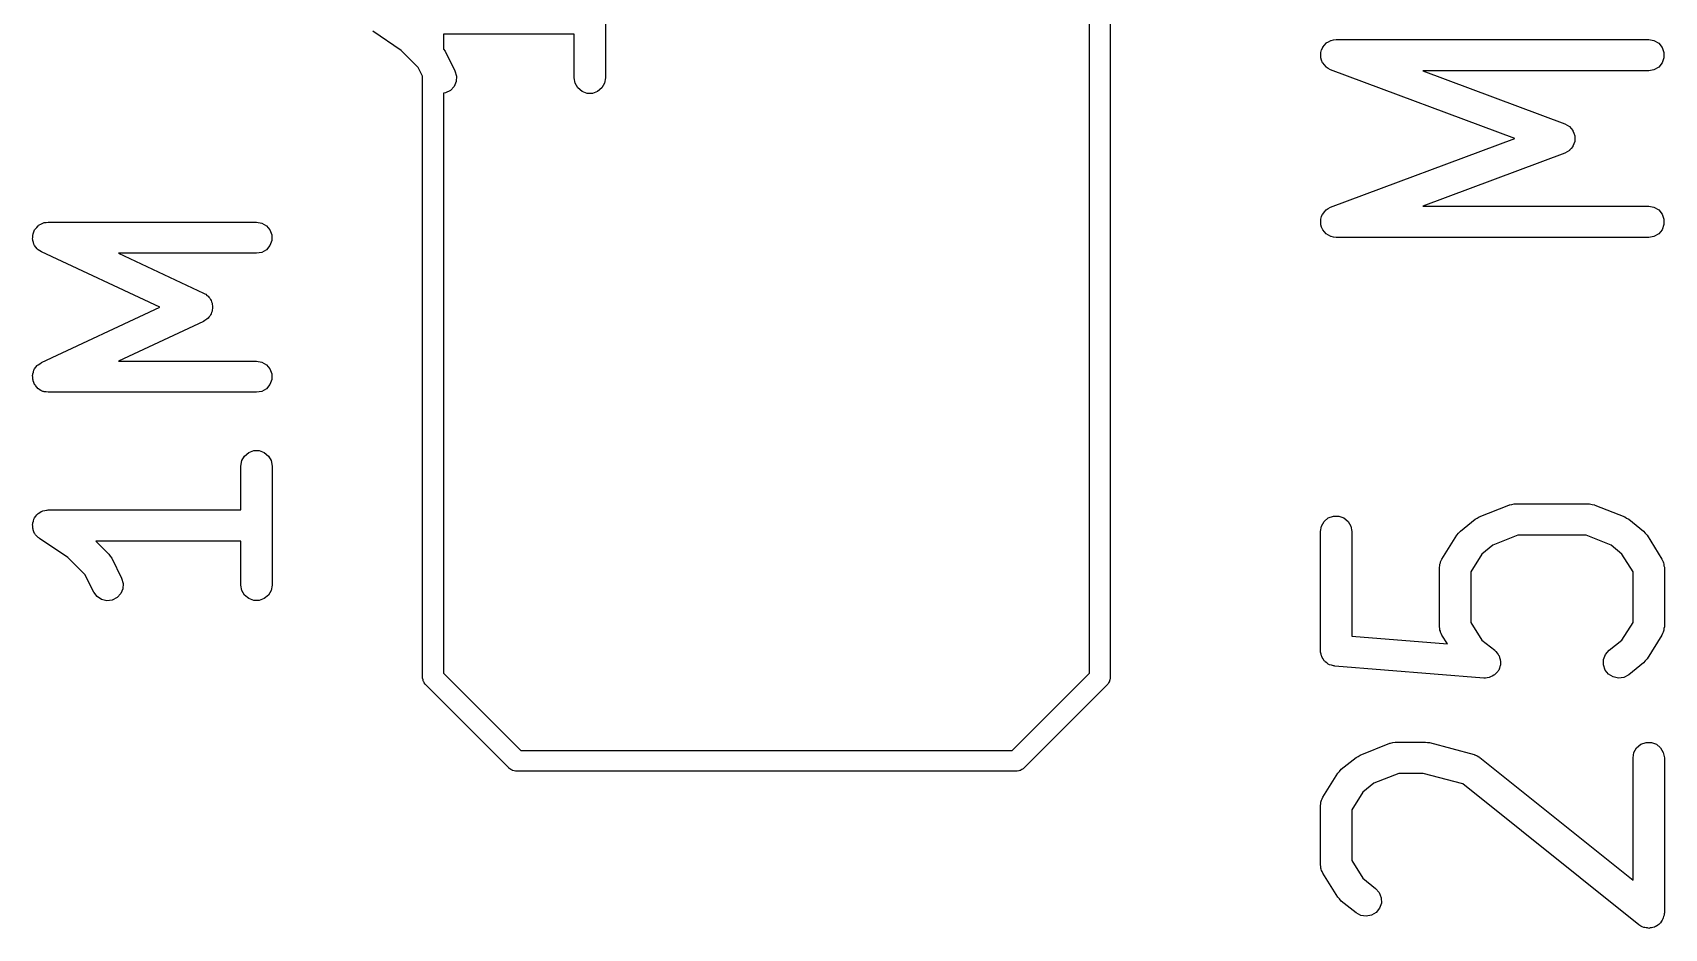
# Model space of a CAD drawing. Extents: x 128.4 to 190.5, y -130.4 to -95.9.
# Drawn here: x 182.68 to 190.51, y -122.1 to -117.81 of the extents above; entities that cross this region are included whole.
import ezdxf

# ---------------------------------------------------------------- set-up
doc = ezdxf.new("R2010")
doc.units = 0
doc.header["$MEASUREMENT"] = 0
doc.layers.add('BLACK', color=7, linetype='CONTINUOUS')

msp = doc.modelspace()

# ---------------------------------------------------------------- linework, layer by layer
at = {"layer": 'Black'}
for p, q in [((187.75, -120.879), (187.75, -116.721)), ((187.85, -116.7), (187.85, -120.9)), ((185.427, -117.452), (185.427, -118.024)), ((184.447, -117.892), (184.311, -117.8)), ((185.277, -117.813), (184.65, -117.813)), ((184.65, -117.813), (184.65, -117.885)), ((185.277, -118.024), (185.277, -117.813)), ((188.87, -117.876), (188.878, -117.867)), ((188.878, -117.867), (188.886, -117.857)), ((188.886, -117.857), (188.887, -117.857)), ((188.887, -117.856), (188.898, -117.85)), ((188.887, -117.857), (188.887, -117.856)), ((188.898, -117.85), (188.909, -117.844)), ((188.909, -117.844), (188.909, -117.844)), ((188.909, -117.844), (188.91, -117.844)), ((188.91, -117.844), (188.922, -117.841)), ((188.922, -117.841), (188.935, -117.839)), ((188.935, -117.839), (190.435, -117.839)), ((190.435, -117.839), (190.46, -117.844)), ((190.46, -117.844), (190.483, -117.857)), ((190.483, -117.857), (190.5, -117.877)), ((184.529, -117.973), (184.447, -117.892)), ((184.65, -117.885), (184.65, -117.885)), ((184.65, -117.885), (184.658, -117.895)), ((184.658, -117.895), (184.705, -117.99)), ((188.861, -117.901), (188.865, -117.889)), ((188.861, -117.914), (188.861, -117.901)), ((188.861, -117.901), (188.861, -117.901)), ((188.861, -117.901), (188.861, -117.901)), ((188.861, -117.927), (188.861, -117.914)), ((188.865, -117.939), (188.861, -117.927)), ((188.861, -117.927), (188.861, -117.927)), ((188.861, -117.927), (188.861, -117.927)), ((188.865, -117.889), (188.87, -117.877)), ((188.869, -117.951), (188.865, -117.939)), ((188.87, -117.877), (188.87, -117.876)), ((188.87, -117.877), (188.87, -117.877)), ((190.5, -117.877), (190.508, -117.901)), ((190.508, -117.927), (190.5, -117.952)), ((190.508, -117.901), (190.508, -117.927)), ((184.55, -118.015), (184.529, -117.973)), ((184.55, -120.9), (184.55, -118.015)), ((184.705, -117.99), (184.713, -118.015)), ((184.713, -118.015), (184.711, -118.041)), ((185.282, -118.049), (185.277, -118.024)), ((185.427, -118.024), (185.423, -118.049)), ((188.87, -117.951), (188.869, -117.951)), ((188.87, -117.952), (188.87, -117.951)), ((188.878, -117.961), (188.87, -117.952)), ((188.886, -117.971), (188.878, -117.961)), ((188.886, -117.972), (188.886, -117.971)), ((188.886, -117.971), (188.886, -117.971)), ((188.897, -117.978), (188.886, -117.972)), ((188.908, -117.985), (188.897, -117.978)), ((189.792, -118.314), (188.908, -117.985)), ((190.435, -117.989), (189.35, -117.989)), ((189.35, -117.989), (190.032, -118.244)), ((190.46, -117.985), (190.435, -117.989)), ((190.483, -117.972), (190.46, -117.985)), ((190.5, -117.952), (190.483, -117.972)), ((184.659, -118.096), (184.65, -118.097)), ((184.65, -118.097), (184.65, -120.879)), ((184.683, -118.084), (184.659, -118.096)), ((184.701, -118.065), (184.683, -118.084)), ((184.711, -118.041), (184.701, -118.065)), ((185.295, -118.072), (185.282, -118.049)), ((185.315, -118.089), (185.295, -118.072)), ((185.339, -118.098), (185.315, -118.089)), ((185.365, -118.098), (185.339, -118.098)), ((185.39, -118.089), (185.365, -118.098)), ((185.41, -118.072), (185.39, -118.089)), ((185.423, -118.049), (185.41, -118.072)), ((190.032, -118.244), (190.043, -118.25)), ((190.043, -118.25), (190.054, -118.256)), ((190.054, -118.256), (190.054, -118.257)), ((190.054, -118.257), (190.055, -118.257)), ((190.055, -118.257), (190.063, -118.267)), ((188.908, -118.644), (189.792, -118.314)), ((190.063, -118.267), (190.071, -118.276)), ((190.071, -118.276), (190.071, -118.277)), ((190.071, -118.277), (190.071, -118.277)), ((190.071, -118.277), (190.075, -118.289)), ((190.075, -118.34), (190.071, -118.351)), ((190.075, -118.289), (190.08, -118.301)), ((190.08, -118.328), (190.075, -118.34)), ((190.08, -118.301), (190.08, -118.301)), ((190.08, -118.301), (190.08, -118.302)), ((190.08, -118.302), (190.08, -118.314)), ((190.08, -118.314), (190.08, -118.327)), ((190.08, -118.327), (190.08, -118.327)), ((190.08, -118.327), (190.08, -118.328)), ((190.032, -118.385), (189.35, -118.639)), ((190.043, -118.378), (190.032, -118.385)), ((190.054, -118.372), (190.043, -118.378)), ((190.055, -118.371), (190.054, -118.372)), ((190.054, -118.372), (190.054, -118.372)), ((190.063, -118.362), (190.055, -118.371)), ((190.071, -118.352), (190.063, -118.362)), ((190.071, -118.351), (190.071, -118.352)), ((190.071, -118.352), (190.071, -118.352)), ((188.886, -118.657), (188.897, -118.65)), ((188.897, -118.65), (188.908, -118.644)), ((189.35, -118.639), (190.435, -118.639)), ((190.435, -118.639), (190.46, -118.644)), ((190.46, -118.644), (190.483, -118.657)), ((182.698, -118.741), (182.704, -118.733)), ((182.704, -118.733), (182.707, -118.731)), ((182.707, -118.731), (182.709, -118.729)), ((182.709, -118.729), (182.718, -118.725)), ((182.718, -118.725), (182.727, -118.72)), ((182.727, -118.72), (182.73, -118.719)), ((182.73, -118.719), (182.733, -118.718)), ((182.733, -118.718), (182.743, -118.717)), ((182.743, -118.717), (182.752, -118.715)), ((182.752, -118.715), (183.752, -118.715)), ((183.752, -118.715), (183.778, -118.72)), ((183.778, -118.72), (183.801, -118.733)), ((183.801, -118.733), (183.817, -118.753)), ((188.861, -118.701), (188.865, -118.689)), ((188.861, -118.702), (188.861, -118.701)), ((188.861, -118.715), (188.861, -118.702)), ((188.861, -118.702), (188.861, -118.702)), ((188.861, -118.727), (188.861, -118.715)), ((188.861, -118.728), (188.861, -118.727)), ((188.865, -118.74), (188.861, -118.728)), ((188.861, -118.728), (188.861, -118.728)), ((188.865, -118.689), (188.869, -118.677)), ((188.869, -118.677), (188.87, -118.677)), ((188.87, -118.677), (188.878, -118.667)), ((188.87, -118.677), (188.87, -118.677)), ((188.878, -118.667), (188.886, -118.657)), ((188.886, -118.657), (188.886, -118.657)), ((188.886, -118.657), (188.886, -118.657)), ((190.483, -118.657), (190.5, -118.677)), ((190.5, -118.677), (190.508, -118.701)), ((190.508, -118.727), (190.5, -118.752)), ((190.508, -118.701), (190.508, -118.727)), ((182.678, -118.797), (182.679, -118.787)), ((182.679, -118.8), (182.678, -118.797)), ((182.679, -118.777), (182.68, -118.774)), ((182.679, -118.787), (182.679, -118.777)), ((182.679, -118.803), (182.679, -118.8)), ((182.682, -118.813), (182.679, -118.803)), ((182.68, -118.771), (182.684, -118.762)), ((182.68, -118.774), (182.68, -118.771)), ((182.684, -118.762), (182.687, -118.753)), ((182.687, -118.753), (182.69, -118.75)), ((182.69, -118.75), (182.691, -118.747)), ((182.691, -118.747), (182.698, -118.741)), ((183.817, -118.753), (183.826, -118.777)), ((183.826, -118.803), (183.817, -118.828)), ((183.826, -118.777), (183.826, -118.803)), ((188.87, -118.752), (188.865, -118.74)), ((188.878, -118.762), (188.87, -118.752)), ((188.87, -118.752), (188.87, -118.752)), ((188.87, -118.752), (188.87, -118.752)), ((188.886, -118.772), (188.878, -118.762)), ((188.887, -118.772), (188.886, -118.772)), ((188.898, -118.778), (188.887, -118.772)), ((188.887, -118.772), (188.887, -118.772)), ((188.909, -118.785), (188.898, -118.778)), ((188.91, -118.785), (188.909, -118.785)), ((188.909, -118.785), (188.909, -118.785)), ((188.922, -118.787), (188.91, -118.785)), ((188.935, -118.789), (188.922, -118.787)), ((190.435, -118.789), (188.935, -118.789)), ((190.46, -118.785), (190.435, -118.789)), ((190.483, -118.772), (190.46, -118.785)), ((190.5, -118.752), (190.483, -118.772)), ((182.684, -118.822), (182.682, -118.813)), ((182.686, -118.825), (182.684, -118.822)), ((182.687, -118.828), (182.686, -118.825)), ((182.694, -118.835), (182.687, -118.828)), ((182.699, -118.843), (182.694, -118.835)), ((182.702, -118.845), (182.699, -118.843)), ((182.704, -118.848), (182.702, -118.845)), ((182.713, -118.853), (182.704, -118.848)), ((182.721, -118.858), (182.713, -118.853)), ((183.289, -119.124), (182.721, -118.858)), ((183.752, -118.865), (183.09, -118.865)), ((183.09, -118.865), (183.498, -119.056)), ((183.778, -118.861), (183.752, -118.865)), ((183.801, -118.848), (183.778, -118.861)), ((183.817, -118.828), (183.801, -118.848)), ((182.721, -119.389), (183.289, -119.124)), ((183.498, -119.056), (183.504, -119.06)), ((183.504, -119.06), (183.51, -119.062)), ((183.51, -119.062), (183.514, -119.067)), ((183.514, -119.067), (183.52, -119.071)), ((183.52, -119.071), (183.523, -119.076)), ((183.523, -119.076), (183.528, -119.081)), ((183.528, -119.081), (183.531, -119.087)), ((183.531, -119.087), (183.535, -119.092)), ((183.535, -119.092), (183.536, -119.098)), ((183.536, -119.098), (183.539, -119.104)), ((183.539, -119.104), (183.54, -119.111)), ((183.54, -119.111), (183.541, -119.117)), ((183.541, -119.117), (183.541, -119.124)), ((183.541, -119.124), (183.541, -119.13)), ((183.498, -119.192), (183.09, -119.382)), ((183.504, -119.188), (183.498, -119.192)), ((183.51, -119.185), (183.504, -119.188)), ((183.514, -119.181), (183.51, -119.185)), ((183.52, -119.177), (183.514, -119.181)), ((183.523, -119.171), (183.52, -119.177)), ((183.528, -119.167), (183.523, -119.171)), ((183.531, -119.161), (183.528, -119.167)), ((183.535, -119.155), (183.531, -119.161)), ((183.536, -119.149), (183.535, -119.155)), ((183.539, -119.143), (183.536, -119.149)), ((183.54, -119.137), (183.539, -119.143)), ((183.541, -119.13), (183.54, -119.137)), ((182.679, -119.444), (182.682, -119.435)), ((182.682, -119.435), (182.684, -119.425)), ((182.684, -119.425), (182.686, -119.423)), ((182.686, -119.423), (182.687, -119.42)), ((182.687, -119.42), (182.694, -119.412)), ((182.694, -119.412), (182.699, -119.404)), ((182.699, -119.404), (182.702, -119.402)), ((182.702, -119.402), (182.704, -119.4)), ((182.704, -119.4), (182.713, -119.395)), ((182.713, -119.395), (182.721, -119.389)), ((183.09, -119.382), (183.752, -119.382)), ((183.752, -119.382), (183.778, -119.387)), ((183.778, -119.387), (183.801, -119.4)), ((183.801, -119.4), (183.817, -119.42)), ((183.817, -119.42), (183.826, -119.444)), ((182.678, -119.451), (182.679, -119.447)), ((182.679, -119.46), (182.678, -119.451)), ((182.679, -119.447), (182.679, -119.444)), ((182.679, -119.47), (182.679, -119.46)), ((182.68, -119.473), (182.679, -119.47)), ((182.68, -119.477), (182.68, -119.473)), ((182.684, -119.485), (182.68, -119.477)), ((182.687, -119.495), (182.684, -119.485)), ((182.69, -119.497), (182.687, -119.495)), ((182.691, -119.5), (182.69, -119.497)), ((182.698, -119.507), (182.691, -119.5)), ((182.704, -119.515), (182.698, -119.507)), ((182.707, -119.516), (182.704, -119.515)), ((182.709, -119.519), (182.707, -119.516)), ((183.801, -119.515), (183.778, -119.528)), ((183.817, -119.495), (183.801, -119.515)), ((183.826, -119.47), (183.817, -119.495)), ((183.826, -119.444), (183.826, -119.47)), ((182.718, -119.523), (182.709, -119.519)), ((182.727, -119.528), (182.718, -119.523)), ((182.73, -119.528), (182.727, -119.528)), ((182.733, -119.53), (182.73, -119.528)), ((182.743, -119.53), (182.733, -119.53)), ((182.752, -119.532), (182.743, -119.53)), ((183.752, -119.532), (182.752, -119.532)), ((183.778, -119.528), (183.752, -119.532)), ((183.695, -119.838), (183.715, -119.821)), ((183.715, -119.821), (183.739, -119.812)), ((183.739, -119.812), (183.765, -119.812)), ((183.765, -119.812), (183.79, -119.821)), ((183.79, -119.821), (183.81, -119.838)), ((183.677, -119.886), (183.682, -119.86)), ((183.677, -120.096), (183.677, -119.886)), ((183.682, -119.86), (183.695, -119.838)), ((183.81, -119.838), (183.823, -119.86)), ((183.823, -119.86), (183.827, -119.886)), ((183.827, -119.886), (183.827, -120.457)), ((182.682, -120.15), (182.684, -120.141)), ((182.684, -120.141), (182.686, -120.138)), ((182.686, -120.138), (182.687, -120.134)), ((182.687, -120.134), (182.693, -120.127)), ((182.693, -120.127), (182.698, -120.12)), ((182.698, -120.12), (182.701, -120.117)), ((182.701, -120.117), (182.704, -120.114)), ((182.704, -120.114), (182.712, -120.109)), ((182.712, -120.109), (182.719, -120.104)), ((182.719, -120.104), (182.723, -120.103)), ((182.723, -120.103), (182.727, -120.101)), ((182.727, -120.101), (182.736, -120.099)), ((182.736, -120.099), (182.744, -120.097)), ((182.744, -120.097), (182.748, -120.097)), ((182.748, -120.097), (182.752, -120.096)), ((182.752, -120.096), (183.677, -120.096)), ((188.877, -120.152), (188.897, -120.135)), ((188.897, -120.135), (188.922, -120.126)), ((188.922, -120.126), (188.948, -120.126)), ((188.948, -120.126), (188.972, -120.135)), ((188.972, -120.135), (188.992, -120.152)), ((189.531, -120.199), (189.602, -120.141)), ((189.602, -120.141), (189.612, -120.136)), ((189.612, -120.136), (189.621, -120.13)), ((189.621, -120.13), (189.764, -120.073)), ((189.764, -120.073), (189.765, -120.073)), ((189.765, -120.073), (189.766, -120.072)), ((189.766, -120.072), (189.778, -120.07)), ((189.778, -120.07), (189.789, -120.068)), ((189.789, -120.068), (189.791, -120.068)), ((189.791, -120.068), (189.792, -120.068)), ((189.792, -120.068), (190.149, -120.068)), ((190.149, -120.068), (190.15, -120.068)), ((190.15, -120.068), (190.151, -120.068)), ((190.151, -120.068), (190.163, -120.07)), ((190.163, -120.07), (190.175, -120.072)), ((190.175, -120.072), (190.176, -120.073)), ((190.176, -120.073), (190.177, -120.073)), ((190.177, -120.073), (190.32, -120.13)), ((190.32, -120.13), (190.329, -120.136)), ((190.329, -120.136), (190.339, -120.141)), ((190.339, -120.141), (190.41, -120.199)), ((182.678, -120.167), (182.679, -120.163)), ((182.679, -120.175), (182.678, -120.167)), ((182.679, -120.158), (182.682, -120.15)), ((182.679, -120.163), (182.679, -120.158)), ((182.679, -120.184), (182.679, -120.175)), ((182.68, -120.188), (182.679, -120.184)), ((182.68, -120.192), (182.68, -120.188)), ((182.684, -120.201), (182.68, -120.192)), ((182.687, -120.209), (182.684, -120.201)), ((182.69, -120.212), (182.687, -120.209)), ((182.692, -120.216), (182.69, -120.212)), ((182.698, -120.222), (182.692, -120.216)), ((188.86, -120.2), (188.864, -120.174)), ((188.86, -120.771), (188.86, -120.2)), ((188.864, -120.174), (188.877, -120.152)), ((188.992, -120.152), (189.005, -120.174)), ((189.005, -120.174), (189.01, -120.2)), ((189.01, -120.2), (189.01, -120.702)), ((189.442, -120.332), (189.514, -120.217)), ((189.514, -120.217), (189.522, -120.208)), ((189.522, -120.208), (189.531, -120.199)), ((189.806, -120.218), (189.687, -120.266)), ((190.134, -120.218), (189.806, -120.218)), ((190.254, -120.266), (190.134, -120.218)), ((190.41, -120.199), (190.418, -120.208)), ((190.418, -120.208), (190.427, -120.217)), ((190.427, -120.217), (190.498, -120.332)), ((182.704, -120.229), (182.698, -120.222)), ((182.708, -120.231), (182.704, -120.229)), ((182.711, -120.234), (182.708, -120.231)), ((182.847, -120.325), (182.711, -120.234)), ((183.677, -120.246), (182.981, -120.246)), ((182.981, -120.246), (183.044, -120.309)), ((183.677, -120.457), (183.677, -120.246)), ((189.687, -120.266), (189.634, -120.308)), ((190.306, -120.308), (190.254, -120.266)), ((182.929, -120.406), (182.847, -120.325)), ((183.044, -120.309), (183.05, -120.319)), ((183.05, -120.319), (183.058, -120.328)), ((183.058, -120.328), (183.105, -120.424)), ((189.431, -120.371), (189.432, -120.364)), ((189.431, -120.657), (189.431, -120.371)), ((189.432, -120.364), (189.433, -120.356)), ((189.433, -120.356), (189.435, -120.351)), ((189.435, -120.351), (189.436, -120.346)), ((189.436, -120.346), (189.439, -120.339)), ((189.439, -120.339), (189.442, -120.332)), ((189.634, -120.308), (189.581, -120.393)), ((190.36, -120.393), (190.306, -120.308)), ((190.498, -120.332), (190.501, -120.339)), ((190.501, -120.339), (190.505, -120.346)), ((190.505, -120.346), (190.506, -120.351)), ((190.506, -120.351), (190.508, -120.356)), ((190.508, -120.356), (190.508, -120.364)), ((190.508, -120.364), (190.51, -120.371)), ((190.51, -120.371), (190.51, -120.657)), ((182.971, -120.491), (182.929, -120.406)), ((183.105, -120.424), (183.113, -120.449)), ((183.113, -120.449), (183.111, -120.475)), ((189.581, -120.393), (189.581, -120.636)), ((190.36, -120.636), (190.36, -120.393)), ((182.987, -120.512), (182.971, -120.491)), ((183.008, -120.526), (182.987, -120.512)), ((183.034, -120.532), (183.008, -120.526)), ((183.059, -120.529), (183.034, -120.532)), ((183.083, -120.517), (183.059, -120.529)), ((183.101, -120.498), (183.083, -120.517)), ((183.111, -120.475), (183.101, -120.498)), ((183.682, -120.483), (183.677, -120.457)), ((183.695, -120.505), (183.682, -120.483)), ((183.715, -120.522), (183.695, -120.505)), ((183.739, -120.531), (183.715, -120.522)), ((183.765, -120.531), (183.739, -120.531)), ((183.79, -120.522), (183.765, -120.531)), ((183.81, -120.505), (183.79, -120.522)), ((183.823, -120.483), (183.81, -120.505)), ((183.827, -120.457), (183.823, -120.483)), ((189.432, -120.665), (189.431, -120.657)), ((189.433, -120.673), (189.432, -120.665)), ((189.435, -120.678), (189.433, -120.673)), ((189.436, -120.683), (189.435, -120.678)), ((189.439, -120.69), (189.436, -120.683)), ((189.442, -120.697), (189.439, -120.69)), ((189.581, -120.636), (189.634, -120.721)), ((190.306, -120.721), (190.36, -120.636)), ((190.501, -120.69), (190.498, -120.697)), ((190.505, -120.683), (190.501, -120.69)), ((190.506, -120.678), (190.505, -120.683)), ((190.508, -120.673), (190.506, -120.678)), ((190.51, -120.657), (190.508, -120.665)), ((190.508, -120.665), (190.508, -120.673)), ((189.01, -120.702), (189.469, -120.739)), ((189.469, -120.739), (189.442, -120.697)), ((189.634, -120.721), (189.696, -120.77)), ((190.245, -120.77), (190.306, -120.721)), ((190.498, -120.697), (190.427, -120.811)), ((188.86, -120.775), (188.86, -120.771)), ((188.86, -120.779), (188.86, -120.775)), ((188.862, -120.788), (188.86, -120.779)), ((188.864, -120.797), (188.862, -120.788)), ((188.866, -120.8), (188.864, -120.797)), ((188.867, -120.804), (188.866, -120.8)), ((188.872, -120.811), (188.867, -120.804)), ((188.877, -120.82), (188.872, -120.811)), ((188.88, -120.822), (188.877, -120.82)), ((188.882, -120.825), (188.88, -120.822)), ((188.89, -120.83), (188.882, -120.825)), ((188.897, -120.836), (188.89, -120.83)), ((188.9, -120.838), (188.897, -120.836)), ((188.903, -120.84), (188.9, -120.838)), ((188.913, -120.842), (188.903, -120.84)), ((188.922, -120.845), (188.913, -120.842)), ((188.925, -120.845), (188.922, -120.845)), ((188.929, -120.846), (188.925, -120.845)), ((189.643, -120.903), (188.929, -120.846)), ((189.696, -120.77), (189.698, -120.773)), ((189.698, -120.773), (189.701, -120.775)), ((189.701, -120.775), (189.707, -120.783)), ((189.707, -120.783), (189.713, -120.79)), ((189.713, -120.79), (189.714, -120.793)), ((189.714, -120.793), (189.717, -120.796)), ((189.717, -120.796), (189.719, -120.805)), ((189.721, -120.847), (189.718, -120.856)), ((189.719, -120.805), (189.722, -120.814)), ((189.722, -120.844), (189.721, -120.847)), ((189.722, -120.814), (189.722, -120.818)), ((189.722, -120.818), (189.724, -120.821)), ((189.723, -120.84), (189.722, -120.844)), ((189.724, -120.821), (189.723, -120.831)), ((189.723, -120.831), (189.723, -120.84)), ((190.218, -120.814), (190.228, -120.79)), ((190.218, -120.84), (190.218, -120.814)), ((190.226, -120.865), (190.218, -120.84)), ((190.228, -120.79), (190.245, -120.77)), ((190.41, -120.83), (190.339, -120.887)), ((190.418, -120.821), (190.41, -120.83)), ((190.427, -120.811), (190.418, -120.821)), ((184.55, -120.902), (184.55, -120.9)), ((184.55, -120.904), (184.55, -120.902)), ((184.552, -120.911), (184.55, -120.904)), ((184.553, -120.917), (184.552, -120.911)), ((184.554, -120.919), (184.553, -120.917)), ((184.555, -120.921), (184.554, -120.919)), ((184.558, -120.926), (184.555, -120.921)), ((184.562, -120.932), (184.558, -120.926)), ((184.65, -120.879), (185.021, -121.25)), ((187.379, -121.25), (187.75, -120.879)), ((187.842, -120.926), (187.838, -120.932)), ((187.845, -120.921), (187.842, -120.926)), ((187.846, -120.919), (187.845, -120.921)), ((187.847, -120.917), (187.846, -120.919)), ((187.848, -120.911), (187.847, -120.917)), ((187.85, -120.904), (187.848, -120.911)), ((187.85, -120.9), (187.85, -120.902)), ((187.85, -120.902), (187.85, -120.904)), ((189.647, -120.903), (189.643, -120.903)), ((189.651, -120.904), (189.647, -120.903)), ((189.66, -120.902), (189.651, -120.904)), ((189.669, -120.901), (189.66, -120.902)), ((189.672, -120.899), (189.669, -120.901)), ((189.676, -120.898), (189.672, -120.899)), ((189.684, -120.894), (189.676, -120.898)), ((189.692, -120.89), (189.684, -120.894)), ((189.695, -120.887), (189.692, -120.89)), ((189.698, -120.885), (189.695, -120.887)), ((189.704, -120.878), (189.698, -120.885)), ((189.711, -120.871), (189.704, -120.878)), ((189.712, -120.868), (189.711, -120.871)), ((189.715, -120.865), (189.712, -120.868)), ((189.718, -120.856), (189.715, -120.865)), ((190.242, -120.885), (190.226, -120.865)), ((190.264, -120.898), (190.242, -120.885)), ((190.29, -120.904), (190.264, -120.898)), ((190.316, -120.9), (190.29, -120.904)), ((190.339, -120.887), (190.316, -120.9)), ((184.563, -120.934), (184.562, -120.932)), ((184.565, -120.935), (184.563, -120.934)), ((184.965, -121.335), (184.565, -120.935)), ((187.835, -120.935), (187.435, -121.335)), ((187.837, -120.934), (187.835, -120.935)), ((187.838, -120.932), (187.837, -120.934)), ((189.05, -121.273), (189.192, -121.216)), ((189.192, -121.216), (189.194, -121.216)), ((189.194, -121.216), (189.195, -121.215)), ((189.195, -121.215), (189.206, -121.213)), ((189.206, -121.213), (189.218, -121.211)), ((189.218, -121.211), (189.219, -121.211)), ((189.219, -121.211), (189.22, -121.211)), ((189.22, -121.211), (189.363, -121.211)), ((189.363, -121.211), (189.373, -121.212)), ((189.373, -121.212), (189.382, -121.213)), ((189.382, -121.213), (189.597, -121.27)), ((190.364, -121.26), (190.377, -121.238)), ((190.377, -121.238), (190.397, -121.221)), ((190.397, -121.221), (190.422, -121.212)), ((190.422, -121.212), (190.448, -121.212)), ((190.448, -121.212), (190.472, -121.221)), ((190.472, -121.221), (190.492, -121.238)), ((190.492, -121.238), (190.505, -121.26)), ((185.021, -121.25), (187.379, -121.25)), ((188.959, -121.341), (189.031, -121.284)), ((189.031, -121.284), (189.04, -121.279)), ((189.04, -121.279), (189.05, -121.273)), ((189.597, -121.27), (189.599, -121.271)), ((189.599, -121.271), (189.601, -121.272)), ((189.601, -121.272), (189.611, -121.277)), ((189.611, -121.277), (189.62, -121.281)), ((189.62, -121.281), (189.622, -121.283)), ((189.622, -121.283), (189.624, -121.284)), ((189.624, -121.284), (190.36, -121.873)), ((190.36, -121.286), (190.364, -121.26)), ((190.36, -121.873), (190.36, -121.286)), ((190.505, -121.26), (190.51, -121.286)), ((190.51, -121.286), (190.51, -122.029)), ((184.966, -121.337), (184.965, -121.335)), ((184.968, -121.338), (184.966, -121.337)), ((184.974, -121.342), (184.968, -121.338)), ((184.979, -121.345), (184.974, -121.342)), ((184.981, -121.346), (184.979, -121.345)), ((184.983, -121.347), (184.981, -121.346)), ((184.989, -121.348), (184.983, -121.347)), ((184.996, -121.35), (184.989, -121.348)), ((184.998, -121.35), (184.996, -121.35)), ((185, -121.35), (184.998, -121.35)), ((187.4, -121.35), (185, -121.35)), ((187.402, -121.35), (187.4, -121.35)), ((187.404, -121.35), (187.402, -121.35)), ((187.411, -121.348), (187.404, -121.35)), ((187.417, -121.347), (187.411, -121.348)), ((187.419, -121.346), (187.417, -121.347)), ((187.421, -121.345), (187.419, -121.346)), ((187.426, -121.342), (187.421, -121.345)), ((187.432, -121.338), (187.426, -121.342)), ((187.434, -121.337), (187.432, -121.338)), ((187.435, -121.335), (187.434, -121.337)), ((188.871, -121.475), (188.942, -121.36)), ((188.942, -121.36), (188.951, -121.351)), ((188.951, -121.351), (188.959, -121.341)), ((189.235, -121.361), (189.116, -121.408)), ((189.353, -121.361), (189.235, -121.361)), ((189.543, -121.411), (189.353, -121.361)), ((189.063, -121.451), (189.01, -121.536)), ((189.116, -121.408), (189.063, -121.451)), ((190.388, -122.087), (189.543, -121.411)), ((188.86, -121.514), (188.861, -121.507)), ((188.86, -121.8), (188.86, -121.514)), ((188.861, -121.499), (188.863, -121.494)), ((188.861, -121.507), (188.861, -121.499)), ((188.863, -121.494), (188.864, -121.489)), ((188.864, -121.489), (188.868, -121.482)), ((188.868, -121.482), (188.871, -121.475)), ((189.01, -121.536), (189.01, -121.778)), ((189.01, -121.778), (189.063, -121.864)), ((188.861, -121.808), (188.86, -121.8)), ((188.861, -121.816), (188.861, -121.808)), ((188.863, -121.82), (188.861, -121.816)), ((188.864, -121.826), (188.863, -121.82)), ((188.868, -121.832), (188.864, -121.826)), ((188.871, -121.84), (188.868, -121.832)), ((188.942, -121.954), (188.871, -121.84)), ((189.063, -121.864), (189.124, -121.913)), ((189.124, -121.913), (189.141, -121.932)), ((189.141, -121.932), (189.151, -121.957)), ((188.951, -121.963), (188.942, -121.954)), ((188.959, -121.973), (188.951, -121.963)), ((189.031, -122.03), (188.959, -121.973)), ((189.143, -122.007), (189.127, -122.028)), ((189.152, -121.983), (189.143, -122.007)), ((189.151, -121.957), (189.152, -121.983)), ((189.053, -122.042), (189.031, -122.03)), ((189.079, -122.046), (189.053, -122.042)), ((189.105, -122.041), (189.079, -122.046)), ((189.127, -122.028), (189.105, -122.041)), ((190.393, -122.09), (190.388, -122.087)), ((190.397, -122.094), (190.393, -122.09)), ((190.404, -122.096), (190.397, -122.094)), ((190.411, -122.1), (190.404, -122.096)), ((190.416, -122.1), (190.411, -122.1)), ((190.422, -122.102), (190.416, -122.1)), ((190.455, -122.1), (190.448, -122.102)), ((190.462, -122.098), (190.455, -122.1)), ((190.467, -122.095), (190.462, -122.098)), ((190.472, -122.094), (190.467, -122.095)), ((190.478, -122.089), (190.472, -122.094)), ((190.484, -122.085), (190.478, -122.089)), ((190.488, -122.08), (190.484, -122.085)), ((190.492, -122.077), (190.488, -122.08)), ((190.496, -122.07), (190.492, -122.077)), ((190.5, -122.065), (190.496, -122.07)), ((190.502, -122.059), (190.5, -122.065)), ((190.505, -122.054), (190.502, -122.059)), ((190.506, -122.047), (190.505, -122.054)), ((190.509, -122.04), (190.506, -122.047)), ((190.51, -122.029), (190.509, -122.034)), ((190.509, -122.034), (190.509, -122.04)), ((190.429, -122.102), (190.422, -122.102)), ((190.436, -122.104), (190.429, -122.102)), ((190.442, -122.102), (190.436, -122.104)), ((190.448, -122.102), (190.442, -122.102))]:
    msp.add_line(p, q, dxfattribs=at)

doc.saveas('drawing.dxf')
